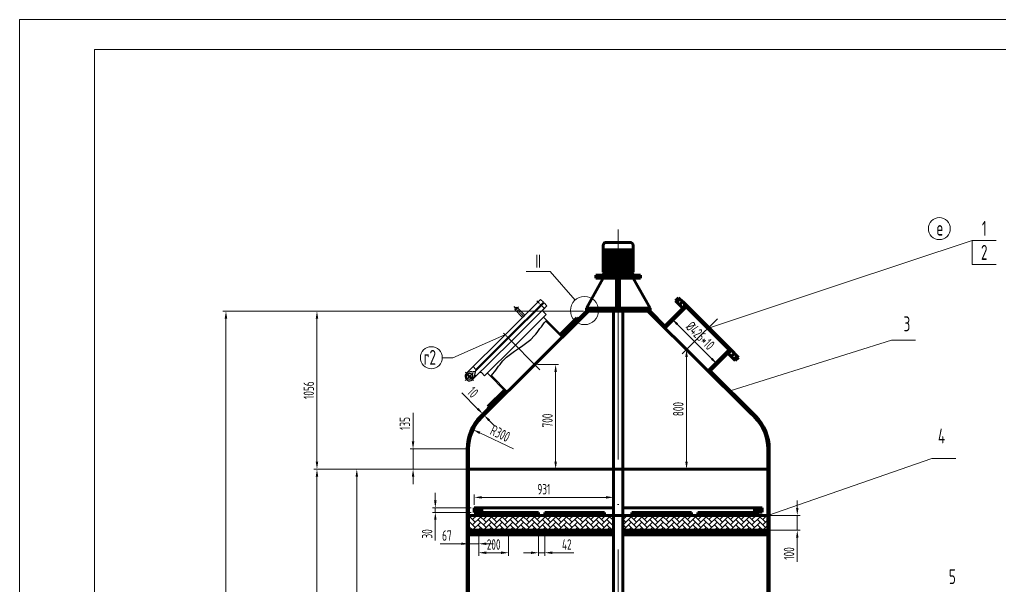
# Model space of a CAD drawing. Header units: millimetres. Extents: x -81840 to -67320, y -57700 to -40880.
# Drawn here: x -81839.6 to -81511.7, y -56853.7 to -56664.3 of the extents above; entities that cross this region are included whole.
import ezdxf
from ezdxf.enums import TextEntityAlignment as Align

# ---------------------------------------------------------------- set-up
doc = ezdxf.new("R2010")
doc.units = ezdxf.units.MM
for name, pattern in [('ACAD_ISO02W100', [11, 8, -3]), ('ACAD_ISO04W100', [30, 24, -3, 0, -3]), ('ACAD_ISO05W100', [33, 24, -3, 0, -3, 0, -3]), ('CENTER', [2, 1.25, -0.25, 0.25, -0.25]), ('HIDDEN', [0.375, 0.25, -0.125])]:
    doc.linetypes.add(name, pattern=pattern)
for name, color, linetype in [('1', 4, 'Continuous'), ('2', 3, 'Continuous'), ('3', 2, 'HIDDEN'), ('4', 1, 'CENTER')]:
    doc.layers.add(name, color=color, linetype=linetype)
for name, color, linetype, lineweight in [('中心线', 1, 'ACAD_ISO04W100', 18), ('双点划线', 5, 'ACAD_ISO05W100', 18), ('标注', 7, 'Continuous', 18), ('标注层', 7, 'Continuous', 18), ('粗实线', 4, 'Continuous', 70), ('细实线', 7, 'Continuous', 18), ('虚线', 2, 'ACAD_ISO02W100', 18)]:
    doc.layers.add(name, color=color, linetype=linetype, lineweight=lineweight)
doc.styles.add('HGCAD', font='gbenor.shx', dxfattribs={"width": 0.75, "bigfont": 'gbcbig.shx'})

# ---------------------------------------------------------------- blocks, each defined once
blk = doc.blocks.new('HGCAD#HGTFTK~A1Z~HGCAD图框')
at = {"layer": '细实线', "color": 7}
blk.add_lwpolyline([(10, -10), (-584, -10), (-584, 831), (10, 831)], close=True, dxfattribs=at)
at = {"layer": '细实线', "color": 2}
blk.add_lwpolyline([(0, 0), (-559, 0), (-559, 821), (0, 821)], close=True, dxfattribs=at)

msp = doc.modelspace()

# ---------------------------------------------------------------- hatches: boundary and pattern name
at = {"layer": '双点划线', "linetype": 'Continuous', "ltscale": 20}
h = msp.add_hatch(dxfattribs=at)
h.set_pattern_fill('_USER', color=256, scale=3, style=0, pattern_type=0)
h.set_pattern_definition([(270, (-80327.5916, -60996.6335), (-3, 7e-16), [])])
h.paths.add_polyline_path([(-81620.34, -56758.32), (-81619.28, -56757.26), (-81618.85, -56757.68), (-81619.91, -56758.74)])
h.paths.add_polyline_path([(-81600.36, -56778.29), (-81599.3, -56777.23), (-81599.73, -56776.81), (-81600.79, -56777.87)])
h.paths.add_polyline_path([(-81617.95, -56760.71), (-81616.82, -56759.57), (-81617.7, -56758.69), (-81617.78, -56758.76), (-81617.93, -56758.6), (-81619, -56759.66)])
h.paths.add_polyline_path([(-81602.75, -56775.91), (-81601.62, -56774.78), (-81600.73, -56775.66), (-81600.8, -56775.73), (-81600.65, -56775.89), (-81601.71, -56776.95)])
at = {"layer": '细实线', "ltscale": 20}
h = msp.add_hatch(dxfattribs=at)
h.set_pattern_fill('AR-HBONE', color=256, scale=0.0125)
h.set_pattern_definition([(45, (-77747.6015, -54632.9973), (2e-16, 1.79605122), [3.81, -1.27]), (135, (-77746.7035, -54632.0993), (2e-16, 1.79605122), [3.81, -1.27])])
h.paths.add_polyline_path([(-81641.03, -56830), (-81689.46, -56830), (-81689.46, -56835), (-81641.03, -56835)])
h.paths.add_polyline_path([(-81589.46, -56830), (-81637.96, -56830), (-81637.96, -56835), (-81589.46, -56835)])

# ---------------------------------------------------------------- linework, layer by layer
at = {"layer": '1'}
msp.add_open_spline([(-81682.15, -56783.54), (-81682.06, -56783.44), (-81680.47, -56781.89), (-81677.17, -56775.86), (-81668.34, -56772.53), (-81665.04, -56766.51), (-81663.45, -56764.95), (-81663.36, -56764.85)], degree=3, knots=[0, 0, 0, 0, 8, 133.400359, 400.093066, 525.493425, 533.493425, 533.493425, 533.493425, 533.493425], dxfattribs=at)
at = {"layer": '2'}
for p, q in [((-81665.39, -56757.84), (-81677.27, -56769.65)), ((-81664.48, -56758.77), (-81676.35, -56770.58)), ((-81664.23, -56759.02), (-81676.1, -56770.83)), ((-81663.31, -56759.94), (-81675.19, -56771.75)), ((-81664.48, -56758.77), (-81665.39, -56757.84)), ((-81664.23, -56759.02), (-81663.31, -56759.94)), ((-81676.28, -56770.65), (-81665.97, -56760.39)), ((-81676.18, -56770.76), (-81665.86, -56760.5)), ((-81671.42, -56763.84), (-81673.89, -56761.36)), ((-81663.51, -56762.89), (-81673.81, -56773.13)), ((-81670.71, -56763.13), (-81673.18, -56760.65)), ((-81665.97, -56760.39), (-81666.04, -56760.32)), ((-81665.97, -56760.39), (-81665.79, -56760.57)), ((-81664.46, -56761.93), (-81663.51, -56762.89)), ((-81664.42, -56763.79), (-81657.97, -56770.28)), ((-81658.25, -56770.56), (-81663.64, -56765.14)), ((-81690.21, -56782.52), (-81677.27, -56769.65)), ((-81688.13, -56784.62), (-81675.19, -56771.75)), ((-81687.23, -56781.89), (-81676.1, -56770.83)), ((-81687.06, -56781.22), (-81676.35, -56770.58)), ((-81676.28, -56770.65), (-81686.6, -56780.9)), ((-81676.18, -56770.76), (-81686.49, -56781.01)), ((-81684.11, -56783.37), (-81673.81, -56773.13)), ((-81667.36, -56779.62), (-81657.97, -56770.28)), ((-81667.36, -56779.62), (-81676.76, -56788.96)), ((-81689.52, -56783.37), (-81690.08, -56783.04)), ((-81689.37, -56783.22), (-81689.7, -56782.66)), ((-81687.06, -56781.22), (-81687.98, -56780.3)), ((-81687.06, -56781.22), (-81687.74, -56783.93)), ((-81687.53, -56783.09), (-81687.07, -56783.56)), ((-81686.6, -56780.9), (-81686.67, -56780.83)), ((-81686.6, -56780.9), (-81686.42, -56781.09)), ((-81685.07, -56782.42), (-81684.11, -56783.37)), ((-81683.21, -56782.47), (-81676.76, -56788.96)), ((-81688.65, -56784.48), (-81688.97, -56783.91)), ((-81688.26, -56784.1), (-81688.83, -56783.77)), ((-81676.48, -56788.68), (-81681.87, -56783.26))]:
    msp.add_line(p, q, dxfattribs=at)
for radius in [1.05, 0.398]:
    msp.add_circle((-81689.17, -56783.57), radius, dxfattribs=at)
for centre, radius, start, end in [((-81673.53, -56761), 0.5, 44.8315, 224.8315), ((-81664.04, -56761.51), 0.6, 134.8315, 224.8315), ((-81689.17, -56783.57), 1.48, 134.8315, 345.9712), ((-81685.49, -56782.84), 0.6, 44.8315, 134.8315)]:
    msp.add_arc(centre, radius, start, end, dxfattribs=at)
at = {"layer": '3'}
for q in [(-81689.22, -56782.09), (-81687.23, -56781.89)]:
    msp.add_line((-81687.37, -56782.03), q, dxfattribs=at)
msp.add_arc((-81689.17, -56783.57), 1.48, 91.9215, 134.8315, dxfattribs=at)
at = {"layer": '4'}
for p, q in [((-81670.88, -56763.67), (-81674.3, -56760.23)), ((-81666.67, -56758.33), (-81663.95, -56761.07)), ((-81672.83, -56760.3), (-81674.24, -56761.7)), ((-81675.79, -56771.14), (-81677.76, -56769.16)), ((-81687.99, -56782.39), (-81690.65, -56785.04)), ((-81687.86, -56784.88), (-81690.48, -56782.25))]:
    msp.add_line(p, q, dxfattribs=at)
at = {"layer": '中心线', "ltscale": 5}
for p, q in [((-81639.47, -57111.5), (-81639.5, -56734.5)), ((-81676.67, -56770.26), (-81665.67, -56781.32))]:
    msp.add_line(p, q, dxfattribs=at)
at = {"layer": '中心线', "ltscale": 20}
for q in [(-81606.32, -56764.27), (-81618.11, -56776.06)]:
    msp.add_line((-81613.94, -56771.9), q, dxfattribs=at)
at = {"layer": '标注', "ltscale": 20}
for p, q in [((-81565.13, -56752.75), (-81521.09, -56738.11)), ((-81521.09, -56738.11), (-81513.09, -56738.11)), ((-81521.09, -56738.11), (-81521.09, -56746.11)), ((-81521.09, -56746.11), (-81513.09, -56746.11)), ((-81662.24, -56748.56), (-81670.24, -56748.56)), ((-81653.83, -56758.14), (-81662.24, -56748.56)), ((-81609.57, -56767.53), (-81565.13, -56752.75)), ((-81651.11, -56761.76), (-81771.6, -56761.76)), ((-81692.11, -56761.76), (-81741.17, -56761.76)), ((-81770.6, -56764.26), (-81770.6, -57179.38)), ((-81740.17, -56764.26), (-81740.17, -56812.07)), ((-81621.17, -56764.06), (-81622.18, -56765.08)), ((-81619.71, -56766.14), (-81608.18, -56777.66)), ((-81694.73, -56777.32), (-81677.35, -56769.63)), ((-81698.26, -56777.32), (-81694.73, -56777.32)), ((-81666.41, -56779.57), (-81659.38, -56779.57)), ((-81616.62, -56777.08), (-81616.62, -56812.07)), ((-81606.11, -56779.13), (-81607.12, -56780.14)), ((-81660.38, -56782.07), (-81660.38, -56812.07)), ((-81686.45, -56794.37), (-81691.76, -56789.03)), ((-81708.04, -56805.32), (-81708.04, -56795.78)), ((-81684.34, -56796.5), (-81684.69, -56796.14)), ((-81682.58, -56798.27), (-81680.81, -56800.04)), ((-81674.46, -56807.82), (-81685.73, -56802.43)), ((-81690.46, -56807.82), (-81709.04, -56807.82)), ((-81708.04, -56814.57), (-81708.04, -56807.82)), ((-81692.11, -56814.57), (-81741.17, -56814.57)), ((-81692.11, -56814.57), (-81741.17, -56814.57)), ((-81720.03, -56814.57), (-81727.86, -56814.57)), ((-81690.46, -56814.57), (-81709.04, -56814.57)), ((-81663.77, -56814.57), (-81659.38, -56814.57)), ((-81740.17, -56817.07), (-81740.17, -56927.06)), ((-81726.86, -56817.07), (-81726.86, -56912.07)), ((-81708.04, -56817.07), (-81708.04, -56819.57))]:
    msp.add_line(p, q, dxfattribs=at)
for centre, radius in [((-81532.1, -56734.17), 3.67), ((-81650.73, -56761.55), 4.71), ((-81701.93, -56777.32), 3.67)]:
    msp.add_circle(centre, radius, dxfattribs=at)
for points in [[(-81771.02, -56764.26), (-81770.18, -56764.26), (-81770.6, -56761.76)], [(-81740.58, -56764.26), (-81739.75, -56764.26), (-81740.17, -56761.76)], [(-81619.41, -56765.84), (-81620, -56766.43), (-81621.47, -56764.37)], [(-81617.04, -56777.08), (-81616.21, -56777.08), (-81616.62, -56774.58)], [(-81660.8, -56782.07), (-81659.96, -56782.07), (-81660.38, -56779.57)], [(-81607.89, -56777.37), (-81608.47, -56777.96), (-81606.41, -56779.43)], [(-81686.16, -56794.08), (-81686.75, -56794.66), (-81684.69, -56796.14)], [(-81682.28, -56797.98), (-81682.87, -56798.57), (-81684.34, -56796.5)], [(-81685.55, -56802.06), (-81685.91, -56802.81), (-81687.99, -56801.35)], [(-81708.46, -56805.32), (-81707.62, -56805.32), (-81708.04, -56807.82)], [(-81740.58, -56812.07), (-81739.75, -56812.07), (-81740.17, -56814.57)], [(-81660.8, -56812.07), (-81659.96, -56812.07), (-81660.38, -56814.57)], [(-81617.04, -56812.07), (-81616.21, -56812.07), (-81616.62, -56814.57)], [(-81740.58, -56817.07), (-81739.75, -56817.07), (-81740.17, -56814.57)], [(-81727.28, -56817.07), (-81726.44, -56817.07), (-81726.86, -56814.57)], [(-81708.46, -56817.07), (-81707.62, -56817.07), (-81708.04, -56814.57)]]:
    msp.add_solid(points, dxfattribs=at)
at = {"layer": '标注层', "ltscale": 20}
for p, q in [((-81602, -56788.4), (-81548.1, -56771.5)), ((-81548.1, -56771.5), (-81540.1, -56771.5)), ((-81589.46, -56830), (-81534.6, -56811)), ((-81534.6, -56811), (-81526.6, -56811)), ((-81700.6, -56825), (-81700.6, -56822.5)), ((-81687.6, -56826.5), (-81687.6, -56823)), ((-81685.1, -56824), (-81643.53, -56824)), ((-81641.03, -56826.5), (-81641.03, -56823)), ((-81579.6, -56827.5), (-81579.6, -56825)), ((-81688.6, -56827.5), (-81701.6, -56827.5)), ((-81688.6, -56829), (-81701.6, -56829)), ((-81700.6, -56827.5), (-81700.6, -56829)), ((-81700.6, -56831.5), (-81700.6, -56838.41)), ((-81588.46, -56830), (-81578.6, -56830)), ((-81579.6, -56830), (-81579.6, -56835)), ((-81588.46, -56835), (-81578.6, -56835)), ((-81689.46, -56837), (-81689.46, -56840.5)), ((-81686.1, -56837), (-81686.1, -56840.5)), ((-81686.1, -56837), (-81686.1, -56843.5)), ((-81676.1, -56837), (-81676.1, -56843.5)), ((-81666.1, -56837), (-81666.1, -56843.5)), ((-81664.03, -56837), (-81664.03, -56843.5)), ((-81579.6, -56837.5), (-81579.6, -56845.5)), ((-81691.96, -56839.5), (-81698.99, -56839.5)), ((-81686.1, -56839.5), (-81689.46, -56839.5)), ((-81683.6, -56839.5), (-81681.1, -56839.5)), ((-81683.6, -56842.5), (-81678.6, -56842.5)), ((-81668.6, -56842.5), (-81671.1, -56842.5)), ((-81666.1, -56842.5), (-81664.03, -56842.5)), ((-81661.53, -56842.5), (-81654.27, -56842.5))]:
    msp.add_line(p, q, dxfattribs=at)
for points in [[(-81701.02, -56825), (-81700.18, -56825), (-81700.6, -56827.5)], [(-81685.1, -56823.58), (-81685.1, -56824.41), (-81687.6, -56824)], [(-81643.53, -56823.58), (-81643.53, -56824.41), (-81641.03, -56824)], [(-81701.02, -56831.5), (-81700.18, -56831.5), (-81700.6, -56829)], [(-81580.02, -56827.5), (-81579.18, -56827.5), (-81579.6, -56830)], [(-81580.02, -56837.5), (-81579.18, -56837.5), (-81579.6, -56835)], [(-81691.96, -56839.08), (-81691.96, -56839.91), (-81689.46, -56839.5)], [(-81683.6, -56839.08), (-81683.6, -56839.91), (-81686.1, -56839.5)], [(-81683.6, -56842.08), (-81683.6, -56842.91), (-81686.1, -56842.5)], [(-81678.6, -56842.08), (-81678.6, -56842.91), (-81676.1, -56842.5)], [(-81668.6, -56842.08), (-81668.6, -56842.91), (-81666.1, -56842.5)], [(-81661.53, -56842.08), (-81661.53, -56842.91), (-81664.03, -56842.5)]]:
    msp.add_solid(points, dxfattribs=at)
at = {"layer": '粗实线', "ltscale": 20}
for p, q in [((-81644.5, -56748.76), (-81644.5, -56739.76)), ((-81643.5, -56738.76), (-81639.5, -56738.76)), ((-81635.5, -56738.76), (-81639.5, -56738.76)), ((-81634.5, -56748.76), (-81634.5, -56739.76)), ((-81644.5, -56743.76), (-81644.5, -56741.26)), ((-81644.5, -56741.26), (-81639.5, -56741.26)), ((-81644.5, -56741.26), (-81643.5, -56741.26)), ((-81643.5, -56741.26), (-81643.5, -56748.76)), ((-81642.5, -56748.76), (-81642.5, -56741.26)), ((-81642.5, -56741.26), (-81641.5, -56741.26)), ((-81641.5, -56741.26), (-81641.5, -56748.76)), ((-81640.5, -56748.76), (-81640.5, -56741.26)), ((-81640.5, -56741.26), (-81639.5, -56741.26)), ((-81639.5, -56741.26), (-81639.5, -56748.76)), ((-81639.5, -56741.26), (-81634.5, -56741.26)), ((-81638.5, -56748.76), (-81638.5, -56741.26)), ((-81636.5, -56741.26), (-81637.5, -56741.26)), ((-81637.5, -56741.26), (-81637.5, -56748.76)), ((-81636.5, -56748.76), (-81636.5, -56741.26)), ((-81634.5, -56741.26), (-81635.5, -56741.26)), ((-81635.5, -56741.26), (-81635.5, -56748.76)), ((-81634.5, -56743.76), (-81634.5, -56741.26)), ((-81646.96, -56750.76), (-81646.96, -56749.76)), ((-81646.96, -56749.76), (-81644.46, -56749.76)), ((-81639.5, -56748.76), (-81644.5, -56748.76)), ((-81644.5, -56748.76), (-81639.5, -56748.76)), ((-81643.5, -56749.76), (-81644.5, -56748.76)), ((-81644.46, -56749.76), (-81634.46, -56749.76)), ((-81643.5, -56748.76), (-81642.5, -56748.76)), ((-81639.5, -56749.76), (-81643.5, -56749.76)), ((-81639.5, -56749.76), (-81643, -56749.76)), ((-81641.5, -56748.76), (-81640.5, -56748.76)), ((-81639.5, -56748.76), (-81634.5, -56748.76)), ((-81635.5, -56749.76), (-81634.5, -56748.76)), ((-81634.46, -56749.76), (-81631.96, -56749.76)), ((-81634.46, -56749.76), (-81631.96, -56749.76)), ((-81631.96, -56749.76), (-81632.96, -56749.76)), ((-81631.96, -56749.76), (-81631.96, -56750.76)), ((-81644.46, -56750.76), (-81650.11, -56760.76)), ((-81644.46, -56750.76), (-81646.96, -56750.76)), ((-81634.46, -56750.76), (-81644.46, -56750.76)), ((-81640, -56760.76), (-81640, -56750.76)), ((-81639.46, -56750.76), (-81634.46, -56750.76)), ((-81639, -56760.76), (-81639, -56750.76)), ((-81634.46, -56750.76), (-81628.81, -56760.76)), ((-81631.96, -56750.76), (-81634.46, -56750.76)), ((-81650.11, -56761.76), (-81650.11, -56760.76)), ((-81650.11, -56760.76), (-81628.81, -56760.76)), ((-81640.97, -57121.64), (-81641.04, -56761.76)), ((-81639.5, -56760.76), (-81640, -56760.76)), ((-81639.5, -56760.76), (-81639, -56760.76)), ((-81637.96, -57121.64), (-81637.96, -56761.76)), ((-81629.52, -56761.76), (-81595.7, -56795.37)), ((-81628.81, -56761.76), (-81628.81, -56760.76)), ((-81589.46, -56820.87), (-81589.46, -56915.94)), ((-81687.6, -56829), (-81687.6, -56827.5)), ((-81687.6, -56827.5), (-81641.03, -56827.5)), ((-81687.6, -56827.5), (-81686.35, -56827.5)), ((-81686.1, -56829), (-81687.6, -56829)), ((-81686.35, -56828.25), (-81687.1, -56828.25)), ((-81686.35, -56827.5), (-81686.35, -56829)), ((-81686.35, -56828.25), (-81685.6, -56828.25)), ((-81686.1, -56829), (-81666.1, -56829)), ((-81686.1, -56830), (-81686.1, -56829)), ((-81685.1, -56827.5), (-81685.1, -56829)), ((-81676.1, -56830), (-81676.1, -56829)), ((-81666.1, -56830), (-81666.1, -56829)), ((-81664.03, -56830), (-81664.03, -56829)), ((-81664.03, -56829), (-81644.03, -56829)), ((-81644.03, -56830), (-81644.03, -56829)), ((-81591.39, -56827.49), (-81637.96, -56827.5)), ((-81634.96, -56830), (-81634.96, -56829)), ((-81634.96, -56829), (-81614.96, -56829)), ((-81624.96, -56829), (-81624.96, -56830)), ((-81614.96, -56829), (-81614.96, -56830)), ((-81612.89, -56830), (-81612.89, -56829)), ((-81612.89, -56829), (-81592.89, -56829)), ((-81602.89, -56830), (-81602.89, -56829)), ((-81593.89, -56827.49), (-81593.89, -56828.99)), ((-81592.64, -56828.24), (-81593.39, -56828.24)), ((-81592.89, -56828.99), (-81591.39, -56828.99)), ((-81592.89, -56830), (-81592.89, -56829)), ((-81592.64, -56827.49), (-81592.64, -56828.99)), ((-81592.64, -56828.24), (-81591.89, -56828.24)), ((-81591.39, -56828.99), (-81591.39, -56827.49)), ((-81689.46, -56830), (-81589.46, -56830)), ((-81689.46, -56835), (-81641.03, -56835)), ((-81686.1, -56836), (-81686.1, -56835)), ((-81676.1, -56836), (-81676.1, -56835)), ((-81676.1, -56835), (-81666.1, -56835)), ((-81666.1, -56835), (-81666.1, -56836)), ((-81664.03, -56836), (-81664.03, -56835)), ((-81654.03, -56835), (-81654.03, -56836)), ((-81644.03, -56836), (-81644.03, -56835)), ((-81637.96, -56835), (-81589.46, -56835)), ((-81634.96, -56836), (-81634.96, -56835)), ((-81624.96, -56835), (-81624.96, -56836)), ((-81614.96, -56836), (-81614.96, -56835)), ((-81612.89, -56835), (-81612.89, -56836)), ((-81602.89, -56836), (-81602.89, -56835)), ((-81592.89, -56836), (-81592.89, -56835)), ((-81689.46, -56836), (-81641.03, -56836)), ((-81689.46, -56836.5), (-81641.03, -56836.5)), ((-81686.1, -56836.5), (-81673.6, -56836.5)), ((-81673.6, -56836.5), (-81661.1, -56836.5)), ((-81654.03, -56836.5), (-81664.03, -56836.5)), ((-81641.03, -56836.5), (-81644.03, -56836.5)), ((-81637.96, -56836), (-81589.46, -56836)), ((-81637.96, -56836.5), (-81589.46, -56836.5)), ((-81689.96, -56843.18), (-81689.96, -56850.96))]:
    msp.add_line(p, q, dxfattribs=at)
at = {"layer": '粗实线'}
for p, q in [((-81624.18, -56767.07), (-81617.1, -56760)), ((-81620.34, -56758.32), (-81619.28, -56757.26)), ((-81620.34, -56758.32), (-81617.88, -56760.78)), ((-81619.91, -56758.74), (-81618.85, -56757.68)), ((-81619.28, -56757.26), (-81617.78, -56758.76)), ((-81619, -56759.66), (-81617.93, -56758.6)), ((-81617.95, -56760.71), (-81616.82, -56759.57)), ((-81617.78, -56758.76), (-81617.7, -56758.69)), ((-81617.7, -56758.69), (-81600.73, -56775.66)), ((-81617.28, -56759.11), (-81601.16, -56775.24)), ((-81617.1, -56760), (-81602.04, -56775.06)), ((-81685.06, -56797.22), (-81649.4, -56761.76)), ((-81658.32, -56769.92), (-81650.11, -56761.76)), ((-81650.11, -56761.76), (-81628.81, -56761.76)), ((-81623.82, -56766.72), (-81628.81, -56761.76)), ((-81623.82, -56766.72), (-81628.81, -56761.76)), ((-81623.82, -56767.42), (-81616.75, -56760.35)), ((-81653.24, -56764.04), (-81658.74, -56769.5)), ((-81653.24, -56764.04), (-81652.82, -56764.46)), ((-81609.42, -56781.73), (-81602.4, -56774.71)), ((-81609.07, -56782.08), (-81602.04, -56775.06)), ((-81602.82, -56775.84), (-81600.36, -56778.29)), ((-81602.75, -56775.91), (-81601.62, -56774.78)), ((-81601.71, -56776.95), (-81600.65, -56775.89)), ((-81600.73, -56775.66), (-81600.8, -56775.73)), ((-81599.3, -56777.23), (-81600.8, -56775.73)), ((-81600.79, -56777.87), (-81599.73, -56776.81)), ((-81600.36, -56778.29), (-81599.3, -56777.23)), ((-81593.49, -56796.86), (-81608.71, -56781.73)), ((-81685.42, -56796.86), (-81677.11, -56788.61)), ((-81677.53, -56788.18), (-81683.03, -56793.65)), ((-81683.03, -56793.65), (-81682.61, -56794.07)), ((-81593.84, -56797.21), (-81595.7, -56795.37)), ((-81593.49, -56796.86), (-81594.99, -56795.37)), ((-81689.96, -56814.57), (-81689.96, -56807.62)), ((-81689.46, -56814.57), (-81689.46, -56807.82)), ((-81589.46, -56820.87), (-81589.46, -56807.28)), ((-81588.96, -56814.57), (-81588.96, -56807.62)), ((-81639.46, -56814.57), (-81690.08, -56814.57)), ((-81689.96, -56814.57), (-81689.96, -56843.18)), ((-81689.46, -56814.57), (-81689.46, -56914.57)), ((-81639.46, -56814.57), (-81588.96, -56814.57)), ((-81588.96, -56871.87), (-81588.96, -56814.57)), ((-81588.96, -56819.27), (-81588.96, -56814.57)), ((-81588.96, -56814.57), (-81588.96, -56819.27)), ((-81589.46, -56819.27), (-81589.46, -56820.87)), ((-81689.96, -56850.96), (-81689.96, -56873.18))]:
    msp.add_line(p, q, dxfattribs=at)
at = {"layer": '粗实线', "ltscale": 20}
for centre, start, end in [((-81643.5, -56739.76), 90.006, 180), ((-81635.5, -56739.76), 0, 89.994)]:
    msp.add_arc(centre, 1, start, end, dxfattribs=at)
at = {"layer": '粗实线'}
for centre, radius, start, end in [((-81674.46, -56807.82), 15.5, 135, 180), ((-81674.46, -56807.82), 15, 135, 180), ((-81604.45, -56807.82), 15, 0.0119, 45.0091), ((-81604.45, -56807.82), 15.5, 0.0119, 45.0119)]:
    msp.add_arc(centre, radius, start, end, dxfattribs=at)
at = {"layer": '细实线', "ltscale": 20}
for p, q in [((-81687.6, -56829), (-81687.6, -56827.5)), ((-81654.03, -56829), (-81654.03, -56830)), ((-81686.1, -56835.5), (-81686.1, -56836)), ((-81644.03, -56835), (-81654.03, -56835))]:
    msp.add_line(p, q, dxfattribs=at)
at = {"layer": '虚线', "ltscale": 20}
for p, q in [((-81640, -56750.76), (-81640, -56749.76)), ((-81639, -56750.76), (-81639, -56749.76))]:
    msp.add_line(p, q, dxfattribs=at)

# ---------------------------------------------------------------- block references
msp.add_blockref('HGCAD#HGTFTK~A1Z~HGCAD图框', (-81255.58, -57495.32), dxfattribs=at)

# ---------------------------------------------------------------- texts
at = {"layer": '标注', "ltscale": 20, "style": 'HGCAD', "width": 0.75}
for s, p in [('1', (-81517.09, -56734.11)), ('Ⅱ', (-81666.24, -56745.23)), ('r2', (-81702.42, -56777.19)), ('5', (-81527.75, -56850.49))]:
    msp.add_text(s, height=5, dxfattribs=at).set_placement(p, align=Align.MIDDLE)
at = {"layer": '标注', "style": 'HGCAD', "width": 0.75}
msp.add_text('800', height=3.5, rotation=90, dxfattribs=at).set_placement((-81617.62, -56796.87))
at = {"layer": '标注', "ltscale": 20, "insert": (-81533.1, -56731.5), "char_height": 5, "attachment_point": 1, "style": 'HGCAD'}
msp.add_mtext_dynamic_manual_height_columns('e', width=50, gutter_width=500, heights=[0], dxfattribs=at)
at = {"layer": '标注', "ltscale": 20, "char_height": 3.5, "attachment_point": 5, "style": 'HGCAD'}
for s, insert, rotation in [('%%C426*10', (-81612, -56769.95), 315), ('1056', (-81742.92, -56788.17), 90), ('10', (-81688.04, -56788.88), 314.8315), ('700', (-81663.13, -56798.31), 90), ('135', (-81710.79, -56799.3), 90), ('R300', (-81678.91, -56802.65), 334.4455)]:
    msp.add_mtext(s, dxfattribs=dict(at, insert=insert, rotation=rotation))
at = {"layer": '标注层', "ltscale": 20, "style": 'HGCAD', "width": 0.75}
msp.add_text('2', height=5, dxfattribs=at).set_placement((-81517.09, -56742.11), align=Align.MIDDLE)
at = {"layer": '标注层', "ltscale": 20, "char_height": 5, "attachment_point": 1, "style": 'HGCAD'}
for s, width, insert in [(' 3', 180, (-81546.1, -56763.5)), (' 4', 160, (-81534.6, -56801))]:
    msp.add_mtext_dynamic_manual_height_columns(s, width=width, gutter_width=500, heights=[0], dxfattribs=dict(at, insert=insert))
at = {"layer": '标注层', "ltscale": 20, "char_height": 3.5, "attachment_point": 5, "style": 'HGCAD'}
for s, insert in [('931', (-81664.32, -56821.25)), ('67', (-81696.73, -56836.75)), ('200', (-81681.1, -56839.75)), ('42', (-81656.65, -56839.75))]:
    msp.add_mtext(s, dxfattribs=dict(at, insert=insert))
at = {"layer": '标注层', "ltscale": 20, "char_height": 3.5, "attachment_point": 5, "rotation": 90, "style": 'HGCAD'}
for s, insert in [('30', (-81703.35, -56836.2)), ('100', (-81582.35, -56842.75))]:
    msp.add_mtext(s, dxfattribs=dict(at, insert=insert))

doc.saveas('drawing.dxf')
